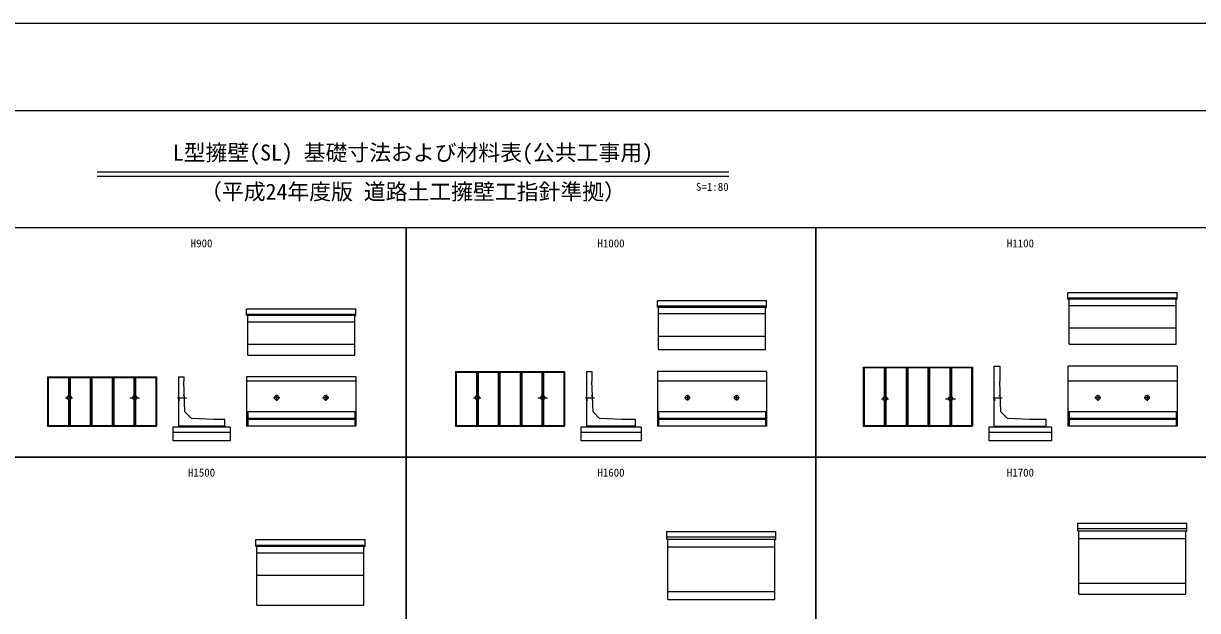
# Model space of a CAD drawing. Units: millimetres, scale not verified. Extents: x -67200 to 67200, y -23760 to 23760.
# Drawn here: x -40735 to -19229, y 13004 to 23760 of the extents above; entities that cross this region are included whole.
import ezdxf
from ezdxf.enums import TextEntityAlignment as Align

# ---------------------------------------------------------------- set-up
doc = ezdxf.new("R2010")
doc.units = ezdxf.units.MM
doc.header["$LTSCALE"] = 80
doc.linetypes.add('CHAIN1', pattern=[8, 5, -1, 1, -1])
doc.linetypes.add('DOTTED', pattern=[1.75, 0.25, -1.5])
for name, color, linetype, lineweight in [('0-0_CENTER', 7, 'CHAIN1', 25), ('0-2_Defpoints', 5, 'Continuous', 25), ('0-4_HYO', 3, 'Continuous', 25), ('0-6_OUTLINE', 1, 'Continuous', 25), ('0-7_OUTLINE2', 4, 'DOTTED', 25), ('0-8_TXT', 7, 'Continuous', 25), ('0-9_WAKU', 3, 'Continuous', 25)]:
    doc.layers.add(name, color=color, linetype=linetype, lineweight=lineweight)
doc.styles.add('ＭＳ ゴシック', font='')
doc.styles.get('ＭＳ ゴシック').set_extended_font_data('MS Gothic')

msp = doc.modelspace()

# ---------------------------------------------------------------- linework, layer by layer
at = {"layer": '0-0_CENTER'}
for p, q in [((-39965.21, 16903.59), (-39834.8, 16903.59)), ((-39897.6, 16977.11), (-39897.6, 16831.74)), ((-38787.77, 16903.59), (-38608.56, 16903.59)), ((-38697.6, 16983.37), (-38697.6, 16820.17)), ((-37915.27, 16903.59), (-37750.76, 16903.59)), ((-36040.79, 16903.59), (-36155.03, 16903.59)), ((-36097.6, 16955.08), (-36097.6, 16845.22)), ((-35140.79, 16903.59), (-35255.03, 16903.59)), ((-35197.6, 16955.08), (-35197.6, 16845.22)), ((-32490.21, 16903.59), (-32359.8, 16903.59)), ((-32422.6, 16977.11), (-32422.6, 16831.74)), ((-31312.77, 16903.59), (-31133.56, 16903.59)), ((-31222.6, 16983.37), (-31222.6, 16820.17)), ((-30440.27, 16903.59), (-30275.76, 16903.59)), ((-28522.98, 16903.59), (-28621.46, 16903.59)), ((-28572.6, 16954.77), (-28572.6, 16849.83)), ((-27622.98, 16903.59), (-27721.46, 16903.59)), ((-27672.6, 16954.77), (-27672.6, 16849.83)), ((-25020.21, 16883.59), (-24889.8, 16883.59)), ((-24952.6, 16957.11), (-24952.6, 16811.74)), ((-23842.77, 16883.59), (-23663.56, 16883.59)), ((-23752.6, 16963.37), (-23752.6, 16800.17)), ((-22970.27, 16903.59), (-22805.76, 16903.59)), ((-21004.61, 16903.59), (-21109.1, 16903.59)), ((-21052.6, 16954.52), (-21052.6, 16848.27)), ((-20104.61, 16903.59), (-20209.1, 16903.59)), ((-20152.6, 16954.52), (-20152.6, 16848.27))]:
    msp.add_line(p, q, dxfattribs=at)
at = {"layer": '0-2_Defpoints'}
msp.add_lwpolyline([(-67200, -23760), (0, -23760), (0, 23760), (-67200, 23760)], close=True, dxfattribs=at)
at = {"layer": '0-4_HYO'}
for points in [[(-41222.6, 15813.59), (-33722.6, 15813.59), (-33722.6, 20013.59), (-41222.6, 20013.59)], [(-33722.6, 15813.59), (-26222.6, 15813.59), (-26222.6, 20013.59), (-33722.6, 20013.59)], [(-26222.6, 15813.59), (-18722.6, 15813.59), (-18722.6, 20013.59), (-26222.6, 20013.59)], [(-41222.6, 10613.59), (-33722.6, 10613.59), (-33722.6, 15813.59), (-41222.6, 15813.59)], [(-33722.6, 10613.59), (-26222.6, 10613.59), (-26222.6, 15813.59), (-33722.6, 15813.59)], [(-26222.6, 10613.59), (-18722.6, 10613.59), (-18722.6, 15813.59), (-26222.6, 15813.59)]]:
    msp.add_lwpolyline(points, close=True, dxfattribs=at)
at = {"layer": '0-6_OUTLINE'}
for p, q in [((-21602.6, 18733.59), (-19602.6, 18733.59)), ((-21602.6, 18713.59), (-19602.6, 18713.59)), ((-21602.6, 18713.59), (-21582.6, 18693.59)), ((-19622.6, 18693.59), (-19602.6, 18713.59)), ((-19602.6, 18713.59), (-19602.6, 18833.59)), ((-34647.6, 18413.59), (-34647.6, 18533.59)), ((-29122.6, 18583.59), (-27122.6, 18583.59)), ((-29122.6, 18563.59), (-27122.6, 18563.59)), ((-29122.6, 18563.59), (-29102.6, 18543.59)), ((-29102.6, 17783.59), (-29102.6, 18543.59)), ((-27122.6, 18563.59), (-27122.6, 18683.59)), ((-21582.6, 17883.59), (-21582.6, 18693.59)), ((-21582.6, 18593.59), (-19622.6, 18593.59)), ((-36647.6, 18433.59), (-34647.6, 18433.59)), ((-36647.6, 18413.59), (-34647.6, 18413.59)), ((-36647.6, 18413.59), (-36627.6, 18393.59)), ((-36627.6, 17683.59), (-36627.6, 18393.59)), ((-36627.6, 18293.59), (-34667.6, 18293.59)), ((-34667.6, 18393.59), (-34647.6, 18413.59)), ((-34667.6, 17683.59), (-34667.6, 18393.59)), ((-29102.6, 18443.59), (-27142.6, 18443.59)), ((-21582.6, 18183.59), (-19622.6, 18183.59)), ((-36627.6, 17883.59), (-34667.6, 17883.59)), ((-29102.6, 18033.59), (-27142.6, 18033.59)), ((-36627.6, 17683.59), (-34667.6, 17683.59)), ((-29102.6, 17783.59), (-27142.6, 17783.59)), ((-25352.6, 17463.59), (-23352.6, 17463.59)), ((-25352.6, 17463.59), (-25352.6, 16383.59)), ((-25342.6, 17463.59), (-25342.6, 16383.59)), ((-25337.6, 17453.59), (-25342.6, 17463.59)), ((-25337.6, 17453.59), (-25337.6, 16393.59)), ((-24967.6, 17453.59), (-24962.6, 17463.59)), ((-24962.6, 17463.59), (-24962.6, 16922.32)), ((-24942.6, 17463.59), (-24942.6, 16922.32)), ((-24937.6, 17453.59), (-24942.6, 17463.59)), ((-24937.6, 17453.59), (-24937.6, 16920.67)), ((-24567.6, 17453.59), (-24562.6, 17463.59)), ((-24562.6, 17463.59), (-24562.6, 16383.59)), ((-24542.6, 17463.59), (-24542.6, 16383.59)), ((-24537.6, 17453.59), (-24542.6, 17463.59)), ((-24537.6, 17453.59), (-24537.6, 16393.59)), ((-24167.6, 17453.59), (-24162.6, 17463.59)), ((-24162.6, 17463.59), (-24162.6, 16383.59)), ((-24142.6, 17463.59), (-24142.6, 16383.59)), ((-24137.6, 17453.59), (-24142.6, 17463.59)), ((-24137.6, 17453.59), (-24137.6, 16393.59)), ((-23767.6, 17453.59), (-23762.6, 17463.59)), ((-23762.6, 17463.59), (-23762.6, 16922.32)), ((-23742.6, 17463.59), (-23742.6, 16922.32)), ((-23737.6, 17453.59), (-23742.6, 17463.59)), ((-23737.6, 17453.59), (-23737.6, 16920.67)), ((-23737.6, 17453.59), (-23367.6, 17453.59)), ((-23367.6, 17453.59), (-23362.6, 17463.59)), ((-23367.6, 17453.59), (-23367.6, 16393.59)), ((-23362.6, 17463.59), (-23362.6, 16383.59)), ((-23352.6, 17463.59), (-23352.6, 16383.59)), ((-22952.6, 17483.59), (-22852.6, 17483.59)), ((-22952.6, 16363.59), (-22952.6, 17483.59)), ((-22852.6, 17483.59), (-22852.6, 17203.59)), ((-21602.6, 17483.59), (-21602.6, 16383.59)), ((-19602.6, 17483.59), (-21602.6, 17483.59)), ((-40297.6, 17283.59), (-38297.6, 17283.59)), ((-40297.6, 17283.59), (-40297.6, 16383.59)), ((-40282.6, 17273.59), (-40282.6, 16393.59)), ((-39912.6, 17273.59), (-39907.6, 17283.59)), ((-39907.6, 17283.59), (-39907.6, 16942.32)), ((-39887.6, 17283.59), (-39887.6, 16942.32)), ((-39882.6, 17273.59), (-39887.6, 17283.59)), ((-39882.6, 17273.59), (-39882.6, 16940.67)), ((-39512.6, 17273.59), (-39507.6, 17283.59)), ((-39507.6, 17283.59), (-39507.6, 16383.59)), ((-39487.6, 17283.59), (-39487.6, 16383.59)), ((-39482.6, 17273.59), (-39487.6, 17283.59)), ((-39482.6, 17273.59), (-39482.6, 16393.59)), ((-39112.6, 17273.59), (-39107.6, 17283.59)), ((-39107.6, 17283.59), (-39107.6, 16383.59)), ((-39082.6, 17273.59), (-39082.6, 16393.59)), ((-38712.6, 17273.59), (-38707.6, 17283.59)), ((-38707.6, 17283.59), (-38707.6, 16942.32)), ((-38682.6, 17273.59), (-38682.6, 16940.67)), ((-38312.6, 17273.59), (-38307.6, 17283.59)), ((-38307.6, 17283.59), (-38307.6, 16383.59)), ((-38297.6, 17283.59), (-38297.6, 16383.59)), ((-37897.6, 17283.59), (-37797.6, 17283.59)), ((-37897.6, 17283.59), (-37897.6, 16363.59)), ((-37797.6, 17283.59), (-37797.6, 17203.59)), ((-36647.6, 17283.59), (-36647.6, 16383.59)), ((-34647.6, 17283.59), (-36647.6, 17283.59)), ((-34647.6, 17283.59), (-34647.6, 16383.59)), ((-32822.6, 17383.59), (-30822.6, 17383.59)), ((-32822.6, 17383.59), (-32822.6, 16383.59)), ((-32812.6, 17383.59), (-32812.6, 16383.59)), ((-32807.6, 17373.59), (-32812.6, 17383.59)), ((-32807.6, 17373.59), (-32807.6, 16393.59)), ((-32437.6, 17373.59), (-32432.6, 17383.59)), ((-32432.6, 17383.59), (-32432.6, 16942.32)), ((-32412.6, 17383.59), (-32412.6, 16942.32)), ((-32407.6, 17373.59), (-32412.6, 17383.59)), ((-32407.6, 17373.59), (-32407.6, 16940.67)), ((-32037.6, 17373.59), (-32032.6, 17383.59)), ((-32032.6, 17383.59), (-32032.6, 16383.59)), ((-32012.6, 17383.59), (-32012.6, 16383.59)), ((-32007.6, 17373.59), (-32012.6, 17383.59)), ((-32007.6, 17373.59), (-32007.6, 16393.59)), ((-31637.6, 17373.59), (-31632.6, 17383.59)), ((-31632.6, 17383.59), (-31632.6, 16383.59)), ((-31612.6, 17383.59), (-31612.6, 16383.59)), ((-31607.6, 17373.59), (-31612.6, 17383.59)), ((-31607.6, 17373.59), (-31237.6, 17373.59)), ((-31607.6, 17373.59), (-31607.6, 16393.59)), ((-31237.6, 17373.59), (-31232.6, 17383.59)), ((-31237.6, 17373.59), (-31237.6, 16940.67)), ((-31232.6, 17383.59), (-31232.6, 16942.32)), ((-31212.6, 17383.59), (-31212.6, 16942.32)), ((-31207.6, 17373.59), (-31212.6, 17383.59)), ((-31207.6, 17373.59), (-31207.6, 16940.67)), ((-30837.6, 17373.59), (-30832.6, 17383.59)), ((-30832.6, 17383.59), (-30832.6, 16383.59)), ((-30822.6, 17383.59), (-30822.6, 16383.59)), ((-30422.6, 17383.59), (-30422.6, 16363.59)), ((-29122.6, 17383.59), (-29122.6, 16383.59)), ((-27122.6, 17383.59), (-29122.6, 17383.59)), ((-27122.6, 17383.59), (-27122.6, 16383.59)), ((-37777.6, 16643.59), (-37797.6, 17203.59)), ((-34647.6, 17203.59), (-36647.6, 17203.59)), ((-30302.6, 16643.59), (-30322.6, 17203.59)), ((-27122.6, 17203.59), (-29122.6, 17203.59)), ((-22832.6, 16643.59), (-22852.6, 17203.59)), ((-19602.6, 17203.59), (-21602.6, 17203.59)), ((-39912.6, 16866.51), (-39912.6, 16393.59)), ((-39907.6, 16864.86), (-39907.6, 16383.59)), ((-39887.6, 16864.86), (-39887.6, 16383.59)), ((-39882.6, 16866.51), (-39882.6, 16393.59)), ((-38712.6, 16866.51), (-38712.6, 16393.59)), ((-38707.6, 16864.86), (-38707.6, 16383.59)), ((-38687.6, 16864.86), (-38687.6, 16383.59)), ((-38682.6, 16866.51), (-38682.6, 16393.59)), ((-32437.6, 16866.51), (-32437.6, 16393.59)), ((-32432.6, 16864.86), (-32432.6, 16383.59)), ((-32412.6, 16864.86), (-32412.6, 16383.59)), ((-32407.6, 16866.51), (-32407.6, 16393.59)), ((-31237.6, 16866.51), (-31237.6, 16393.59)), ((-31232.6, 16864.86), (-31232.6, 16383.59)), ((-31212.6, 16864.86), (-31212.6, 16383.59)), ((-31207.6, 16866.51), (-31207.6, 16393.59)), ((-24967.6, 16846.51), (-24967.6, 16393.59)), ((-24962.6, 16844.86), (-24962.6, 16383.59)), ((-24942.6, 16844.86), (-24942.6, 16383.59)), ((-24937.6, 16846.51), (-24937.6, 16393.59)), ((-23767.6, 16846.51), (-23767.6, 16393.59)), ((-23762.6, 16844.86), (-23762.6, 16383.59)), ((-23742.6, 16844.86), (-23742.6, 16383.59)), ((-23737.6, 16846.51), (-23737.6, 16393.59)), ((-37777.6, 16643.59), (-37657.6, 16523.59)), ((-36647.6, 16643.59), (-36627.6, 16623.59)), ((-34647.6, 16643.59), (-36647.6, 16643.59)), ((-36627.6, 16623.59), (-36627.6, 16383.59)), ((-34647.6, 16643.59), (-34667.6, 16623.59)), ((-34667.6, 16623.59), (-34667.6, 16383.59)), ((-30302.6, 16643.59), (-30182.6, 16523.59)), ((-29122.6, 16643.59), (-29102.6, 16623.59)), ((-27122.6, 16643.59), (-29122.6, 16643.59)), ((-29102.6, 16623.59), (-29102.6, 16383.59)), ((-27122.6, 16643.59), (-27142.6, 16623.59)), ((-27142.6, 16623.59), (-27142.6, 16383.59)), ((-22832.6, 16643.59), (-22712.6, 16523.59)), ((-21582.6, 16623.59), (-21582.6, 16383.59)), ((-19602.6, 16643.59), (-19622.6, 16623.59)), ((-19622.6, 16623.59), (-19622.6, 16383.59)), ((-40297.6, 16383.59), (-38297.6, 16383.59)), ((-40287.6, 16383.59), (-40282.6, 16393.59)), ((-40282.6, 16393.59), (-39912.6, 16393.59)), ((-39912.6, 16393.59), (-39907.6, 16383.59)), ((-39887.6, 16383.59), (-39882.6, 16393.59)), ((-39882.6, 16393.59), (-39512.6, 16393.59)), ((-39507.6, 16383.59), (-39512.6, 16393.59)), ((-39487.6, 16383.59), (-39482.6, 16393.59)), ((-39482.6, 16393.59), (-39112.6, 16393.59)), ((-39107.6, 16383.59), (-39112.6, 16393.59)), ((-38712.6, 16393.59), (-38707.6, 16383.59)), ((-38687.6, 16383.59), (-38682.6, 16393.59)), ((-36947.6, 16363.59), (-37997.6, 16363.59)), ((-37997.6, 16363.59), (-37997.6, 16113.59)), ((-37047.6, 16383.59), (-37897.6, 16383.59)), ((-37247.6, 16503.59), (-37657.6, 16523.59)), ((-37047.6, 16503.59), (-37247.6, 16503.59)), ((-37047.6, 16363.59), (-37047.6, 16503.59)), ((-36947.6, 16363.59), (-36947.6, 16113.59)), ((-34647.6, 16383.59), (-36647.6, 16383.59)), ((-34667.6, 16523.59), (-36627.6, 16523.59)), ((-34667.6, 16503.59), (-36627.6, 16503.59)), ((-32822.6, 16383.59), (-30822.6, 16383.59)), ((-32812.6, 16383.59), (-32807.6, 16393.59)), ((-32807.6, 16393.59), (-32437.6, 16393.59)), ((-32437.6, 16393.59), (-32432.6, 16383.59)), ((-32412.6, 16383.59), (-32407.6, 16393.59)), ((-32407.6, 16393.59), (-32037.6, 16393.59)), ((-32032.6, 16383.59), (-32037.6, 16393.59)), ((-32012.6, 16383.59), (-32007.6, 16393.59)), ((-32007.6, 16393.59), (-31637.6, 16393.59)), ((-31632.6, 16383.59), (-31637.6, 16393.59)), ((-31237.6, 16393.59), (-31232.6, 16383.59)), ((-31212.6, 16383.59), (-31207.6, 16393.59)), ((-29422.6, 16363.59), (-30522.6, 16363.59)), ((-30522.6, 16363.59), (-30522.6, 16113.59)), ((-29522.6, 16383.59), (-30422.6, 16383.59)), ((-29772.6, 16503.59), (-30182.6, 16523.59)), ((-29522.6, 16503.59), (-29772.6, 16503.59)), ((-29522.6, 16363.59), (-29522.6, 16503.59)), ((-29422.6, 16363.59), (-29422.6, 16113.59)), ((-27122.6, 16383.59), (-29122.6, 16383.59)), ((-27142.6, 16523.59), (-29102.6, 16523.59)), ((-27142.6, 16503.59), (-29102.6, 16503.59)), ((-25352.6, 16383.59), (-23352.6, 16383.59)), ((-25342.6, 16383.59), (-25337.6, 16393.59)), ((-25337.6, 16393.59), (-24967.6, 16393.59)), ((-24967.6, 16393.59), (-24962.6, 16383.59)), ((-24942.6, 16383.59), (-24937.6, 16393.59)), ((-24937.6, 16393.59), (-24567.6, 16393.59)), ((-24562.6, 16383.59), (-24567.6, 16393.59)), ((-24542.6, 16383.59), (-24537.6, 16393.59)), ((-24537.6, 16393.59), (-24167.6, 16393.59)), ((-24162.6, 16383.59), (-24167.6, 16393.59)), ((-23767.6, 16393.59), (-23762.6, 16383.59)), ((-23742.6, 16383.59), (-23737.6, 16393.59)), ((-21902.6, 16363.59), (-23052.6, 16363.59)), ((-23052.6, 16363.59), (-23052.6, 16113.59)), ((-22952.6, 16383.59), (-22002.6, 16383.59)), ((-22302.6, 16503.59), (-22712.6, 16523.59)), ((-21902.6, 16363.59), (-21902.6, 16113.59)), ((-19622.6, 16523.59), (-21582.6, 16523.59)), ((-19622.6, 16503.59), (-21582.6, 16503.59)), ((-36947.6, 16263.59), (-37997.6, 16263.59)), ((-29422.6, 16263.59), (-30522.6, 16263.59)), ((-21902.6, 16263.59), (-23052.6, 16263.59)), ((-36947.6, 16113.59), (-37997.6, 16113.59)), ((-29422.6, 16113.59), (-30522.6, 16113.59)), ((-21902.6, 16113.59), (-23052.6, 16113.59)), ((-28952.6, 14453.59), (-26952.6, 14453.59)), ((-28952.6, 14313.59), (-28952.6, 14453.59)), ((-26952.6, 14313.59), (-26952.6, 14453.59)), ((-21422.6, 14603.59), (-19422.6, 14603.59)), ((-21422.6, 14463.59), (-21422.6, 14603.59)), ((-21422.6, 14503.59), (-19422.6, 14503.59)), ((-21422.6, 14463.59), (-19422.6, 14463.59)), ((-21422.6, 14463.59), (-21402.6, 14443.59)), ((-21402.6, 13303.59), (-21402.6, 14443.59)), ((-19442.6, 14443.59), (-19422.6, 14463.59)), ((-19422.6, 14463.59), (-19422.6, 14603.59)), ((-36477.6, 14203.59), (-34477.6, 14203.59)), ((-34477.6, 14183.59), (-34477.6, 14303.59)), ((-28952.6, 14353.59), (-26952.6, 14353.59)), ((-28952.6, 14313.59), (-26952.6, 14313.59)), ((-28952.6, 14313.59), (-28932.6, 14293.59)), ((-28932.6, 13203.59), (-28932.6, 14293.59)), ((-26972.6, 14293.59), (-26952.6, 14313.59)), ((-26972.6, 13203.59), (-26972.6, 14293.59)), ((-21402.6, 14323.59), (-19442.6, 14323.59)), ((-36477.6, 14183.59), (-34477.6, 14183.59)), ((-36477.6, 14183.59), (-36457.6, 14163.59)), ((-36457.6, 13103.59), (-36457.6, 14163.59)), ((-36457.6, 14063.59), (-34497.6, 14063.59)), ((-34497.6, 14163.59), (-34477.6, 14183.59)), ((-28932.6, 14173.59), (-26972.6, 14173.59)), ((-36457.6, 13653.59), (-34497.6, 13653.59)), ((-28932.6, 13353.59), (-26972.6, 13353.59)), ((-21402.6, 13503.59), (-19442.6, 13503.59)), ((-28932.6, 13203.59), (-26972.6, 13203.59))]:
    msp.add_line(p, q, dxfattribs=at)
for points in [[(-21602.6, 18713.59), (-21602.6, 18833.59), (-19602.6, 18833.59)], [(-36647.6, 18413.59), (-36647.6, 18533.59), (-34647.6, 18533.59)], [(-29122.6, 18563.59), (-29122.6, 18683.59), (-27122.6, 18683.59)], [(-27142.6, 17783.59), (-27142.6, 18543.59), (-27122.6, 18563.59)], [(-21582.6, 17883.59), (-19622.6, 17883.59), (-19622.6, 18693.59)], [(-25337.6, 17453.59), (-24967.6, 17453.59), (-24967.6, 16920.67)], [(-24937.6, 17453.59), (-24567.6, 17453.59), (-24567.6, 16393.59)], [(-24537.6, 17453.59), (-24167.6, 17453.59), (-24167.6, 16393.59)], [(-24137.6, 17453.59), (-23767.6, 17453.59), (-23767.6, 16920.67)], [(-19602.6, 17483.59), (-19602.6, 16383.59), (-21602.6, 16383.59)], [(-40282.6, 17273.59), (-40287.6, 17283.59), (-40287.6, 16383.59)], [(-40282.6, 17273.59), (-39912.6, 17273.59), (-39912.6, 16940.67)], [(-39882.6, 17273.59), (-39512.6, 17273.59), (-39512.6, 16393.59)], [(-39482.6, 17273.59), (-39112.6, 17273.59), (-39112.6, 16393.59)], [(-39082.6, 17273.59), (-39087.6, 17283.59), (-39087.6, 16383.59)], [(-39082.6, 17273.59), (-38712.6, 17273.59), (-38712.6, 16940.67)], [(-38682.6, 17273.59), (-38687.6, 17283.59), (-38687.6, 16942.32)], [(-38682.6, 17273.59), (-38312.6, 17273.59), (-38312.6, 16393.59)], [(-32807.6, 17373.59), (-32437.6, 17373.59), (-32437.6, 16940.67)], [(-32407.6, 17373.59), (-32037.6, 17373.59), (-32037.6, 16393.59)], [(-32007.6, 17373.59), (-31637.6, 17373.59), (-31637.6, 16393.59)], [(-31207.6, 17373.59), (-30837.6, 17373.59), (-30837.6, 16393.59)], [(-30422.6, 17383.59), (-30322.6, 17383.59), (-30322.6, 17203.59)], [(-19602.6, 16643.59), (-21602.6, 16643.59), (-21582.6, 16623.59)], [(-39087.6, 16383.59), (-39082.6, 16393.59), (-38712.6, 16393.59)], [(-38682.6, 16393.59), (-38312.6, 16393.59), (-38307.6, 16383.59)], [(-31612.6, 16383.59), (-31607.6, 16393.59), (-31237.6, 16393.59)], [(-31207.6, 16393.59), (-30837.6, 16393.59), (-30832.6, 16383.59)], [(-24142.6, 16383.59), (-24137.6, 16393.59), (-23767.6, 16393.59)], [(-23737.6, 16393.59), (-23367.6, 16393.59), (-23362.6, 16383.59)], [(-22002.6, 16363.59), (-22002.6, 16503.59), (-22302.6, 16503.59)], [(-21402.6, 13303.59), (-19442.6, 13303.59), (-19442.6, 14443.59)], [(-36477.6, 14183.59), (-36477.6, 14303.59), (-34477.6, 14303.59)], [(-36457.6, 13103.59), (-34497.6, 13103.59), (-34497.6, 14163.59)]]:
    msp.add_lwpolyline(points, dxfattribs=at)
for centre, radius in [((-39897.6, 16903.59), 40), ((-39897.6, 16903.59), 30), ((-38697.6, 16903.59), 40), ((-38697.6, 16903.59), 30), ((-36097.6, 16903.59), 40), ((-35197.6, 16903.59), 40), ((-32422.6, 16903.59), 40), ((-32422.6, 16903.59), 30), ((-31222.6, 16903.59), 40), ((-31222.6, 16903.59), 30), ((-28572.6, 16903.59), 40), ((-27672.6, 16903.59), 40), ((-24952.6, 16883.59), 40), ((-24952.6, 16883.59), 30), ((-23752.6, 16883.59), 40), ((-23752.6, 16883.59), 30), ((-21052.6, 16903.59), 40), ((-20152.6, 16903.59), 40)]:
    msp.add_circle(centre, radius, dxfattribs=at)
at = {"layer": '0-7_OUTLINE2'}
for p, q in [((-37892.6, 16943.12), (-37897.6, 16948.12)), ((-37892.6, 16863.59), (-37897.6, 16858.59)), ((-37792.96, 16933.59), (-37892.6, 16943.12)), ((-37892.6, 16864.06), (-37790.81, 16873.59)), ((-37792.96, 16933.59), (-37788.13, 16938.42)), ((-37790.81, 16873.59), (-37785.63, 16868.4)), ((-30417.6, 16943.12), (-30422.6, 16948.12)), ((-30417.6, 16863.59), (-30422.6, 16858.59)), ((-30317.96, 16933.59), (-30417.6, 16943.12)), ((-30417.6, 16864.06), (-30315.81, 16873.59)), ((-30317.96, 16933.59), (-30313.13, 16938.42)), ((-30315.81, 16873.59), (-30310.63, 16868.4)), ((-22947.6, 16943.12), (-22952.6, 16948.12)), ((-22947.6, 16863.59), (-22952.6, 16858.59)), ((-22847.96, 16933.59), (-22947.6, 16943.12)), ((-22947.6, 16864.06), (-22845.81, 16873.59)), ((-22847.96, 16933.59), (-22843.13, 16938.42)), ((-22845.81, 16873.59), (-22840.63, 16868.4))]:
    msp.add_line(p, q, dxfattribs=at)
at = {"layer": '0-8_TXT'}
for p, q in [((-39382.98, 21040), (-27817.02, 21040)), ((-39382.98, 20963.2), (-27817.02, 20963.2))]:
    msp.add_line(p, q, dxfattribs=at)
at = {"layer": '0-9_WAKU'}
msp.add_lwpolyline([(-65600, -22160), (-1600, -22160), (-1600, 22160), (-65600, 22160)], close=True, dxfattribs=at)

# ---------------------------------------------------------------- texts
at = {"layer": '0-8_TXT', "style": 'ＭＳ ゴシック'}
for s, height, p in [('L型擁壁(SL) 基礎寸法および材料表(公共工事用)', 293.3, (-38000, 21160)), ('（平成24年度版 道路土工擁壁工指針準拠）', 293.3, (-37500, 20443.2)), ('S', 146.6, (-28417.02, 20648.78)), ('=', 146.6, (-28317.02, 20648.78)), ('1', 146.6, (-28217.02, 20648.78)), (':', 146.6, (-28117.02, 20648.78)), ('8', 146.6, (-28017.02, 20648.78)), ('0', 146.6, (-27917.02, 20648.78)), ('H900', 146.6, (-37672.6, 19613.59)), ('H1000', 146.6, (-30222.6, 19613.59)), ('H1100', 146.6, (-22722.6, 19613.59)), ('H1500', 146.6, (-37722.6, 15413.59)), ('H1600', 146.6, (-30222.6, 15413.59)), ('H1700', 146.6, (-22722.6, 15413.59))]:
    msp.add_text(s, height=height, dxfattribs=at).set_placement(p, align=Align.BOTTOM_LEFT)

doc.saveas('drawing.dxf')
